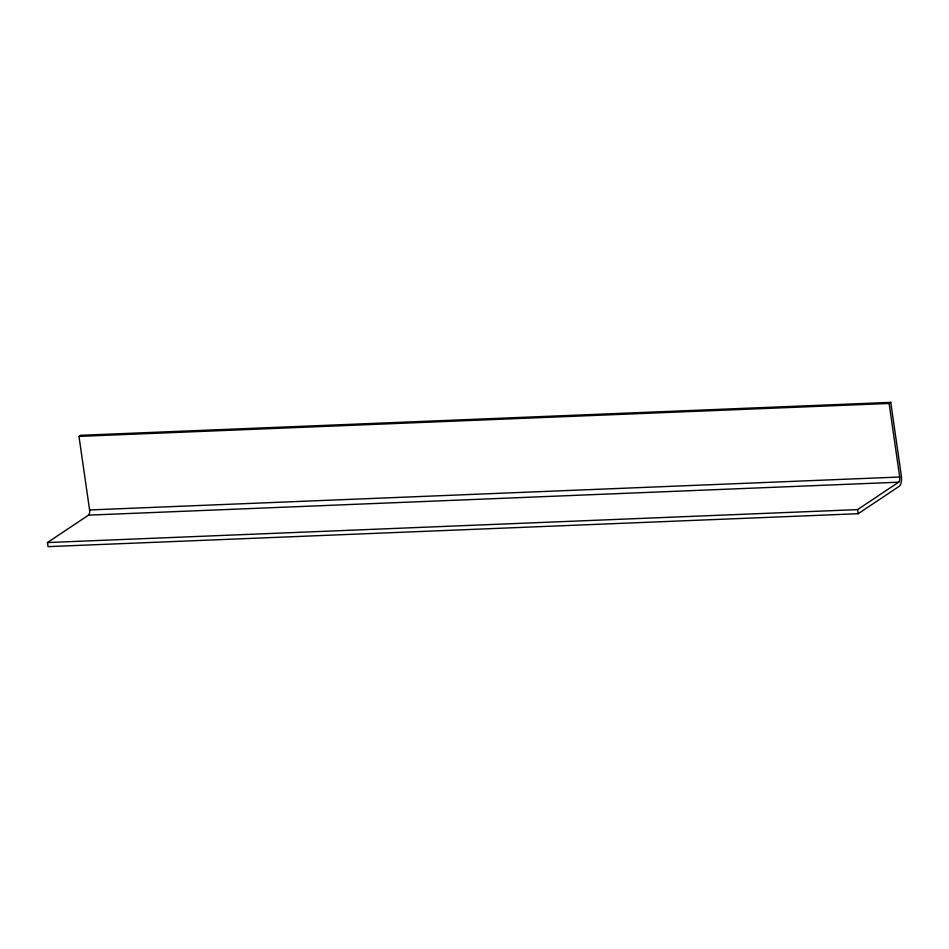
<?xml version="1.0" encoding="UTF-8"?>
<svg xmlns="http://www.w3.org/2000/svg" width="949" height="949" viewBox="0 0 949 949"><rect width="100%" height="100%" fill="white"/><g stroke="black" fill="none" stroke-linecap="round" stroke-linejoin="round"><path stroke-width="1.42" d="M88.53 515.141A4.235 1.744 87.7 0 0 89.586 509.957L78.981 436.398L80.629 435.294L890.755 402.364L901.36 475.923A8.47 3.476 87.7 0 1 899.249 486.291L858.169 513.706L48.043 546.636L47.45 542.555L88.53 515.141L898.656 482.199A4.235 1.744 87.7 0 0 899.711 477.015L889.118 403.455L890.755 402.364M47.45 542.555L857.576 509.613L898.656 482.199M78.981 436.398L889.118 403.455M89.586 509.957L899.711 477.015M857.576 509.613L858.169 513.706"/></g></svg>
